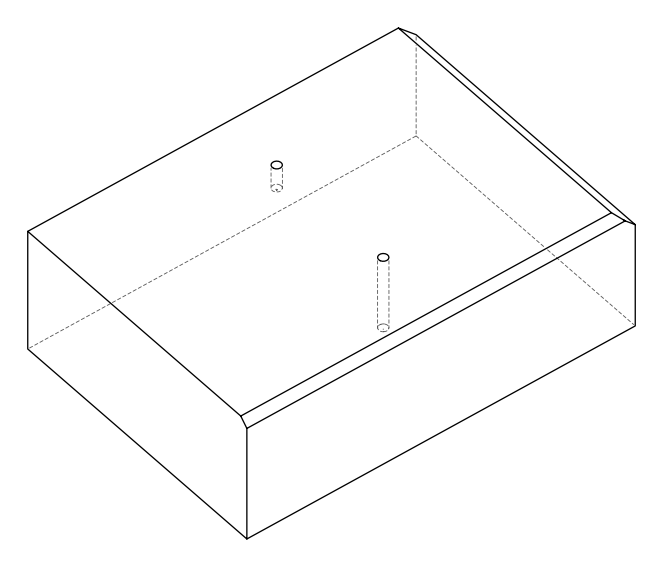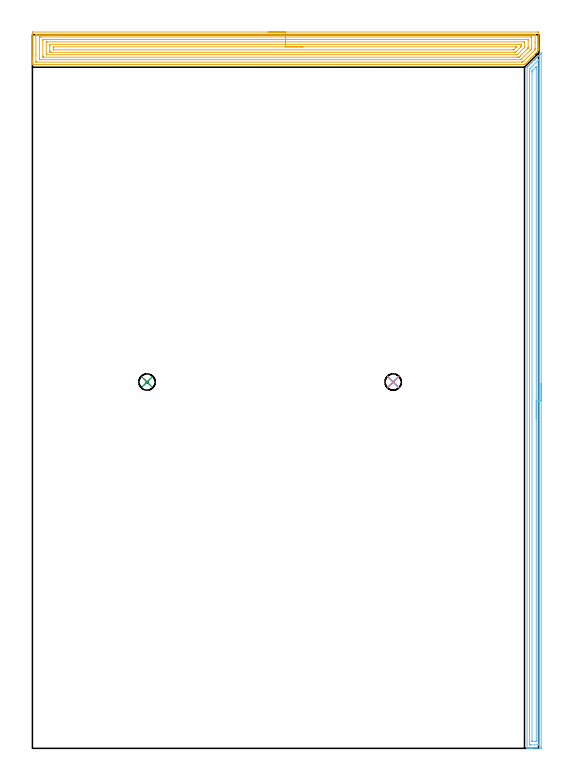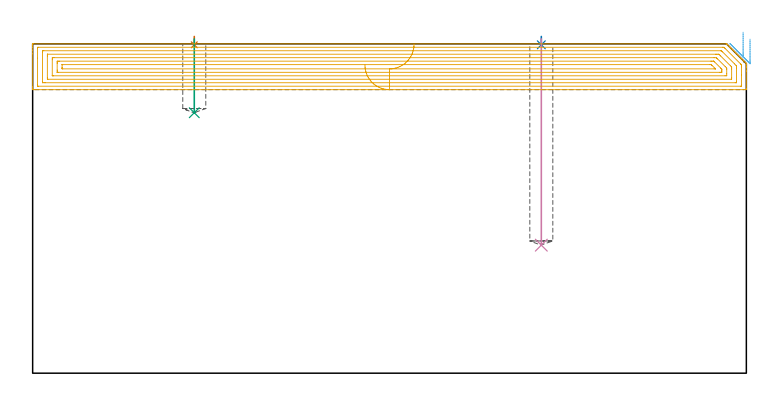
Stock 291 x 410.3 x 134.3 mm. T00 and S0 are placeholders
(PLAN: 6 operations, 2 tool changes, 26.8 min)
(1 SPOT_DRILL | STEP1POCKET | NXT0321_9005460120000 | 0.03 min | 0 mm3)
(2 SPOT_DRILL_1 | STEP1POCKET_1 | NXT0321_9005460120000 | 0.03 min | 0 mm3)
(3 DRILL_BLIND_HOLE_INTO_CENTER | STEP1POCKET | NXT0301_065 | 0.12 min | 1860 mm3)
(4 DRILL_BLIND_HOLE_INTO_CENTER_1 | STEP1POCKET_1 | NXT0301_065 | 0.34 min | 5588 mm3)
(5 AREA_MILL | FG_CHAMFER_SURFACE | UGT0205_001 | 16.5 min | 50877 mm3)
(6 AREA_MILL_1 | FG_CHAMFER_SURFACE_1 | UGT0205_001 | 9.73 min | 12938 mm3)
(TOOL NXT0321_9005460120000 | NC Spot Drill, 142deg, 12mm, Carbide, Uncoated | D12 PA142 FL30 Z2)
(TOOL NXT0301_065 | Carbide Drill 9.4mm [860.1-0940-075A1-MM 2214] | D9.4 PA140 FL98 Z2)
(TOOL UGT0205_001 | Chamfer Mill 20 x 3 x 45 deg. | D20 FL50 Z2)
(OP 1 SPOT_DRILL)
G17 G21 G94 G90
T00 M6
G54
G17 G0 G90 X65.9 Y210.6 S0 M3
G43 Z144.3 H0
G94 G81 G98 Z133.895 F250. R137.3
G80
M5
M2
(OP 2 SPOT_DRILL_1)
G17 G21 G94 G90
T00 M6
G54
G17 G0 G90 X207.4 Y210.6 S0 M3
G43 Z144.3 H0
G94 G81 G98 Z133.895 F250. R137.3
G80
M5
M2
(OP 3 DRILL_BLIND_HOLE_INTO_CENTER)
G17 G21 G94 G90
T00 M6
G54
G17 G0 G90 X65.9 Y210.6 S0 M3
G43 Z144.3 H1
G94 G81 G98 Z106.2 F250. R136.3
G80
M5
M2
(OP 4 DRILL_BLIND_HOLE_INTO_CENTER_1)
G17 G21 G94 G90
T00 M6
G54
G17 G0 G90 X207.4 Y210.6 S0 M3
G43 Z144.3 H1
G94 G81 G98 Z52.2 F250. R136.3
G80
M5
M2
(OP 5 AREA_MILL)
G17 G21 G94 G90
T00 M6
G54
G17 G0 G90 X135.5 Y411.8 S1061 M3
G43 Z144.3 H0
Z125.6
G94 G1 X135.538 Z124.728 F250.
X135.652 Z123.863
X135.841 Z123.012
X136.103 Z122.18
X136.437 Z121.374
X136.84 Z120.6
X137.308 Z119.864
X137.84 Z119.172
X138.429 Z118.529
X139.072 Z117.94
X139.764 Z117.408
X140.5 Z116.94
X141.274 Z116.537
X142.08 Z116.203
X142.912 Z115.941
X143.763 Z115.752
X144.628 Z115.638
X145.5 Z115.6
X290.369
X290.762 Y411.796 Z115.603
X290.99 Y411.792 Z115.606
X291. Y411.56 Z115.837
Y404.22 Z123.175
Y402.813 Z124.583
Y402.45 Z124.945
Y401.667 Z125.731
Y401.565 Z125.833
X290.999 Y401.21 Z126.187
X290.965 Y401.165 Z126.234
X290.482 Y400.68 Z126.716
X289.941 Y400.141 Z127.259
X289.597 Y399.795 Z127.601
X289.083 Y399.283 Z128.117
X288.712 Y398.91 Z128.486
X288.225 Y398.425 Z128.975
X287.827 Y398.025 Z129.371
X287.687 Y397.886 Z129.513
X287.383 Y397.583 Z129.817
X286.942 Y397.14 Z130.256
X286.792 Y396.992 Z130.407
X286.508 Y396.708 Z130.692
X286.057 Y396.255 Z131.141
X285.573 Y395.773 Z131.627
X285.172 Y395.37 Z132.027
X284.659 Y394.859 Z132.541
X284.287 Y394.485 Z132.912
X284.11 Y394.309 Z133.09
X283.934 Y394.134 Z133.266
X283.402 Y393.6 Z133.797
X283.215 Y393.415 Z133.985
X283.12 Y393.32 Z134.08
X282.916 Y393.119 Z134.275
X282.895 Y393.104 Z134.289
X282.769 Y393.1 Z134.3
X0.183
X0.008 Y393.103 Z134.288
X0. Y393.124 Z134.267
Y393.511 Z133.889
Y393.759 Z133.641
Y394.485 Z132.91
Y395.734 Z131.663
Y397.14 Z130.255
Y410.676 Z116.722
X0.005 Y411.3 Z116.098
X0.009 Y411.792 Z115.606
X0.131 Y411.795 Z115.604
X0.631 Y411.8 Z115.6
X145.5
Y410.386 Z117.014
X288.61 Y410.385 Z117.015
X288.989 Y410.379 Z117.021
X288.993 Y410.257 Z117.143
X288.998 Y410.001 Z117.399
X289. Y405.782 Z121.618
Y402.45 Z124.95
Y402.035 Z125.365
X288.997 Y401.8 Z125.6
X288.993 Y401.683 Z125.717
X288.99 Y401.655 Z125.745
X288.97 Y401.63 Z125.77
X288.912 Y401.565 Z125.835
X288.749 Y401.399 Z126.001
X288.581 Y401.23 Z126.17
X282.321 Y394.972 Z132.428
X282.073 Y394.731 Z132.669
X281.854 Y394.521 Z132.879
X281.427 Y394.515 Z132.885
X281.397 Y394.514 Z132.886
X2.39 Y394.515 Z132.885
X2.011 Y394.521 Z132.879
X2.007 Y394.643 Z132.757
X2.002 Y394.899 Z132.501
X2. Y399. Z128.4
X2.001 Y409.943 Z117.457
X2.008 Y410.359 Z117.041
X2.01 Y410.38 Z117.02
X2.016 Y410.382 Z117.018
X2.041 Y410.384 Z117.016
X2.095 Y410.385 Z117.015
X2.203 Y410.386 Z117.014
X145.5
Y408.972 Z118.428
X286.462 Y408.971 Z118.429
X286.792 Y408.97 Z118.43
X286.902 Y408.968 Z118.432
X286.981 Y408.965 Z118.435
X286.99 Y408.85 Z118.55
X286.996 Y408.645 Z118.755
X286.999 Y408.44 Z118.96
X287. Y403.13 Z124.27
X286.995 Y402.45 Z124.95
X286.991 Y402.253 Z125.147
X286.97 Y402.081 Z125.319
X286.792 Y401.894 Z125.506
X286.183 Y401.283 Z126.117
X281.291 Y396.39 Z131.01
X281.154 Y396.255 Z131.145
X280.84 Y395.951 Z131.449
X280.817 Y395.935 Z131.465
X280.78 Y395.933 Z131.467
X280.698 Y395.93 Z131.47
X280.533 Y395.929 Z131.471
X4.538
X4.208 Y395.93 Z131.47
X4.098 Y395.932 Z131.468
X4.019 Y395.935 Z131.465
X4.01 Y396.05 Z131.35
X4.004 Y396.255 Z131.145
X4.001 Y396.46 Z130.94
Y408.645 Z118.755
X4.002 Y408.849 Z118.551
X4.006 Y408.918 Z118.482
X4.011 Y408.965 Z118.435
X4.043 Y408.966 Z118.434
X4.208 Y408.969 Z118.431
X4.772 Y408.971 Z118.429
X5.102 Y408.972 Z118.428
X145.5
Y407.557 Z119.843
X284.874
X284.93 Y407.556 Z119.844
X284.969 Y407.553 Z119.847
X284.986 Y407.551 Z119.849
X284.99 Y407.534 Z119.866
X284.995 Y407.316 Z120.084
X285. Y406.879 Z120.521
Y403.339 Z124.061
X284.997 Y402.894 Z124.506
X284.993 Y402.674 Z124.726
X284.99 Y402.566 Z124.834
X284.946 Y402.507 Z124.893
X284.895 Y402.45 Z124.95
X284.507 Y402.057 Z125.343
X280.477 Y398.025 Z129.375
X280.058 Y397.61 Z129.79
X279.915 Y397.471 Z129.929
X279.802 Y397.362 Z130.038
X279.638 Y397.35 Z130.05
X279.43 Y397.347 Z130.053
X278.744 Y397.343 Z130.057
X278.539
X6.126
X6.07 Y397.344 Z130.056
X6.031 Y397.347 Z130.053
X6.014 Y397.349 Z130.051
X6.01 Y397.366 Z130.034
X6.005 Y397.584 Z129.816
X6. Y398.021 Z129.379
Y406.871 Z120.529
X6.006 Y407.315 Z120.085
X6.01 Y407.535 Z119.865
X6.016 Y407.551 Z119.849
X6.042 Y407.553 Z119.847
X6.102 Y407.556 Z119.844
X6.201 Y407.557 Z119.843
X145.5
Y406.143 Z121.257
X282.321
X282.983 Y406.136 Z121.264
X282.99 Y406.085 Z121.315
X282.993 Y405.99 Z121.41
X283. Y405.318 Z122.082
X282.999 Y403.549 Z123.851
X282.996 Y403.335 Z124.065
X282.99 Y403.001 Z124.399
X282.387 Y402.385 Z125.015
X279.273 Y399.272 Z128.128
X278.907 Y398.91 Z128.49
X278.823 Y398.832 Z128.568
X278.744 Y398.764 Z128.636
X278.004 Y398.758 Z128.642
X277.85 Y398.757 Z128.643
X8.679
X8.017 Y398.764 Z128.636
X8.01 Y398.815 Z128.585
X8.007 Y398.91 Z128.49
X8. Y399.582 Z127.818
X8.001 Y405.99 Z121.41
X8.003 Y406.074 Z121.326
X8.006 Y406.115 Z121.285
X8.009 Y406.131 Z121.269
X8.06 Y406.136 Z121.264
X8.369 Y406.141 Z121.259
X8.524 Y406.143 Z121.257
X145.5
Y404.729 Z122.671
X280.019
X280.533 Y404.726 Z122.674
X280.919 Y404.722 Z122.678
X280.99 Y404.718 Z122.682
X280.996 Y404.646 Z122.754
X280.998 Y404.22 Z123.18
X280.997 Y403.76 Z123.64
X280.99 Y403.546 Z123.854
X280.984 Y403.444 Z123.956
X280.881 Y403.335 Z124.065
X280.71 Y403.159 Z124.241
X280.533 Y402.98 Z124.42
X278.042 Y400.49 Z126.91
X277.85 Y400.301 Z127.099
X277.741 Y400.201 Z127.199
X277.703 Y400.178 Z127.222
X277.659 Y400.176 Z127.224
X277.468 Y400.173 Z127.227
X276.955 Y400.171 Z127.229
X276.576
X10.981
X10.468 Y400.174 Z127.226
X10.081 Y400.178 Z127.222
X10.01 Y400.182 Z127.218
X10.004 Y400.254 Z127.146
X10.001 Y400.68 Z126.72
X10. Y401.143 Z126.257
Y403.798 Z123.602
Y404.22 Z123.18
X10.002 Y404.681 Z122.719
X10.007 Y404.712 Z122.688
X10.011 Y404.722 Z122.678
X10.019 Y404.724 Z122.676
X10.082 Y404.727 Z122.673
X10.21 Y404.729 Z122.671
X10.468
X145.5
Y403.315 Z124.085
X277.87
X278.259 Y403.313 Z124.087
X278.356 Y403.31 Z124.09
X278.394 Y403.308 Z124.092
X278.392 Y403.301 Z124.099
X278.351 Y403.255 Z124.145
X278.145 Y403.043 Z124.357
X276.955 Y401.853 Z125.547
X276.81 Y401.709 Z125.691
X276.699 Y401.605 Z125.795
X276.684 Y401.593 Z125.807
X276.661 Y401.589 Z125.811
X276.607 Y401.587 Z125.813
X276.041 Y401.585 Z125.815
X12.235 Y401.586 Z125.814
X12.046 Y401.592 Z125.808
X12.009 Y401.594 Z125.806
X12.005 Y401.62 Z125.78
X12.001 Y401.65 Z125.75
X12. Y402.703 Z124.697
X12.001 Y402.957 Z124.443
X12.004 Y403.125 Z124.275
X12.01 Y403.26 Z124.14
X12.019 Y403.309 Z124.091
X12.276 Y403.315 Z124.085
X145.5
X146.372 Z124.123
X147.236 Z124.237
X148.088 Z124.426
X148.92 Z124.688
X149.726 Z125.022
X150.5 Z125.425
X151.236 Z125.894
X151.928 Z126.425
X152.571 Z127.014
X153.16 Z127.657
X153.691 Z128.35
X154.16 Z129.085
X154.563 Z129.859
X154.897 Z130.665
X155.159 Z131.497
X155.348 Z132.349
X155.462 Z133.214
X155.5 Z134.085
G0 Z144.3
M5
M2
(OP 6 AREA_MILL_1)
G17 G21 G94 G90
T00 M6
G54
G17 G0 G90 X292.5 Y209.85 S1061 M3
G43 Z144.3 H0
Z136.2
G94 G1 Y209.812 Z135.328 F250.
Y209.698 Z134.464
Y209.509 Z133.612
Y209.247 Z132.78
Y208.913 Z131.974
Y208.51 Z131.2
Y208.042 Z130.464
Y207.51 Z129.772
Y206.921 Z129.129
Y206.278 Z128.54
Y205.586 Z128.008
Y204.85 Z127.54
Y204.076 Z127.137
Y203.27 Z126.803
Y202.438 Z126.541
Y201.587 Z126.352
Y200.722 Z126.238
Y199.85 Z126.2
Y1.
X292.499 Y0.619 Z126.201
X292.494 Y0.112 Z126.204
X292.492 Y0.009 Z126.206
X291.992 Y0. Z126.705
X287.565 Z131.13
X287.02 Z131.677
X286.679 Z132.017
X286.135 Z132.561
X285.794 Z132.901
X285.111 Z133.589
X284.792 Z133.908
X284.425 Z134.266
X284.424 Y0.001 Z134.267
X284.403 Y0.024 Z134.289
X284.4 Y0.172 Z134.3
Y391.487
X284.404 Y391.595 Z134.289
X284.419 Y391.615 Z134.275
X284.603 Y391.803 Z134.097
X284.734 Y391.934 Z133.966
X284.908 Y392.109 Z133.789
X285.627 Y392.827 Z133.072
X285.794 Y392.995 Z132.903
X286.52 Y393.721 Z132.179
X286.679 Y393.881 Z132.018
X287.138 Y394.338 Z131.562
X287.414 Y394.614 Z131.285
X287.565 Y394.766 Z131.132
X288. Y395.2 Z130.7
X288.307 Y395.507 Z130.392
X288.448 Y395.65 Z130.248
X288.863 Y396.063 Z129.837
X288.903 Y396.103 Z129.797
X289.2 Y396.401 Z129.498
X289.336 Y396.537 Z129.361
X289.726 Y396.926 Z128.974
X289.834 Y397.034 Z128.866
X290.094 Y397.294 Z128.605
X290.221 Y397.423 Z128.475
X290.588 Y397.788 Z128.112
X290.743 Y397.943 Z127.956
X290.987 Y398.188 Z127.711
X291.107 Y398.308 Z127.59
X291.451 Y398.651 Z127.249
X291.653 Y398.853 Z127.047
X291.88 Y399.081 Z126.818
X291.992 Y399.194 Z126.704
X292.435 Y399.635 Z126.265
X292.48 Y399.677 Z126.22
X292.495 Y399.683 Z126.204
X292.5 Y399.677 Z126.2
Y199.85
X291.086 Z127.614
Y2.427
X291.085 Y2.188 Z127.615
X291.082 Y2.079 Z127.618
X291.079 Y2.027 Z127.621
X291.074 Y2.01 Z127.626
X291.025 Y2.008 Z127.675
X290.622 Y2.001 Z128.078
X286.195 Y2. Z132.505
X285.945 Y2.005 Z132.755
X285.832 Y2.01 Z132.868
X285.821 Y2.015 Z132.879
X285.818 Y2.033 Z132.882
X285.816 Y2.083 Z132.884
X285.814 Y2.183 Z132.886
Y2.385
X285.815 Y390.126 Z132.885
Y390.147
X285.833 Y390.572 Z132.867
X286.043 Y390.788 Z132.657
X286.291 Y391.04 Z132.409
X290.933 Y395.683 Z127.767
X291.032 Y395.779 Z127.668
X291.071 Y395.814 Z127.629
X291.079 Y395.819 Z127.621
X291.081 Y395.791 Z127.619
X291.084 Y395.704 Z127.616
X291.086 Y395.528 Z127.614
Y199.85
X289.672 Z129.028
X289.671 Y4.747 Z129.029
X289.669 Y4.193 Z129.031
X289.666 Y4.024 Z129.034
X289.665 Y4.011 Z129.035
X289.64 Y4.007 Z129.06
X289.59 Y4.003 Z129.11
X289.526 Y4. Z129.174
X287.565 Y4.001 Z131.135
X287.374 Y4.003 Z131.326
X287.247 Y4.009 Z131.453
X287.234 Y4.012 Z131.466
X287.232 Y4.017 Z131.468
X287.23 Y4.039 Z131.47
X287.228 Y4.532 Z131.472
X287.229 Y388.699 Z131.471
X287.231 Y389.254 Z131.469
X287.233 Y389.423 Z131.467
X287.235 Y389.504 Z131.465
X287.266 Y389.555 Z131.434
X287.565 Y389.863 Z131.135
X287.705 Y390.005 Z130.995
X289.634 Y391.934 Z129.066
X289.648 Y391.944 Z129.052
X289.657 Y391.948 Z129.043
X289.665 Y391.934 Z129.035
X289.669 Y391.725 Z129.031
X289.671 Y391.596 Z129.029
Y391.04
X289.672 Y390.701 Z129.028
Y199.85
Y198.978 Z129.067
Y198.114 Z129.18
Y197.262 Z129.369
Y196.43 Z129.632
Y195.624 Z129.965
Y194.85 Z130.368
Y194.114 Z130.837
Y193.422 Z131.368
Y192.779 Z131.957
Y192.19 Z132.601
Y191.659 Z133.293
Y191.19 Z134.028
Y190.787 Z134.802
Y190.453 Z135.608
Y190.191 Z136.44
Y190.002 Z137.292
Y189.888 Z138.157
Y189.85 Z139.028
G0 Z144.3
M5
M2
